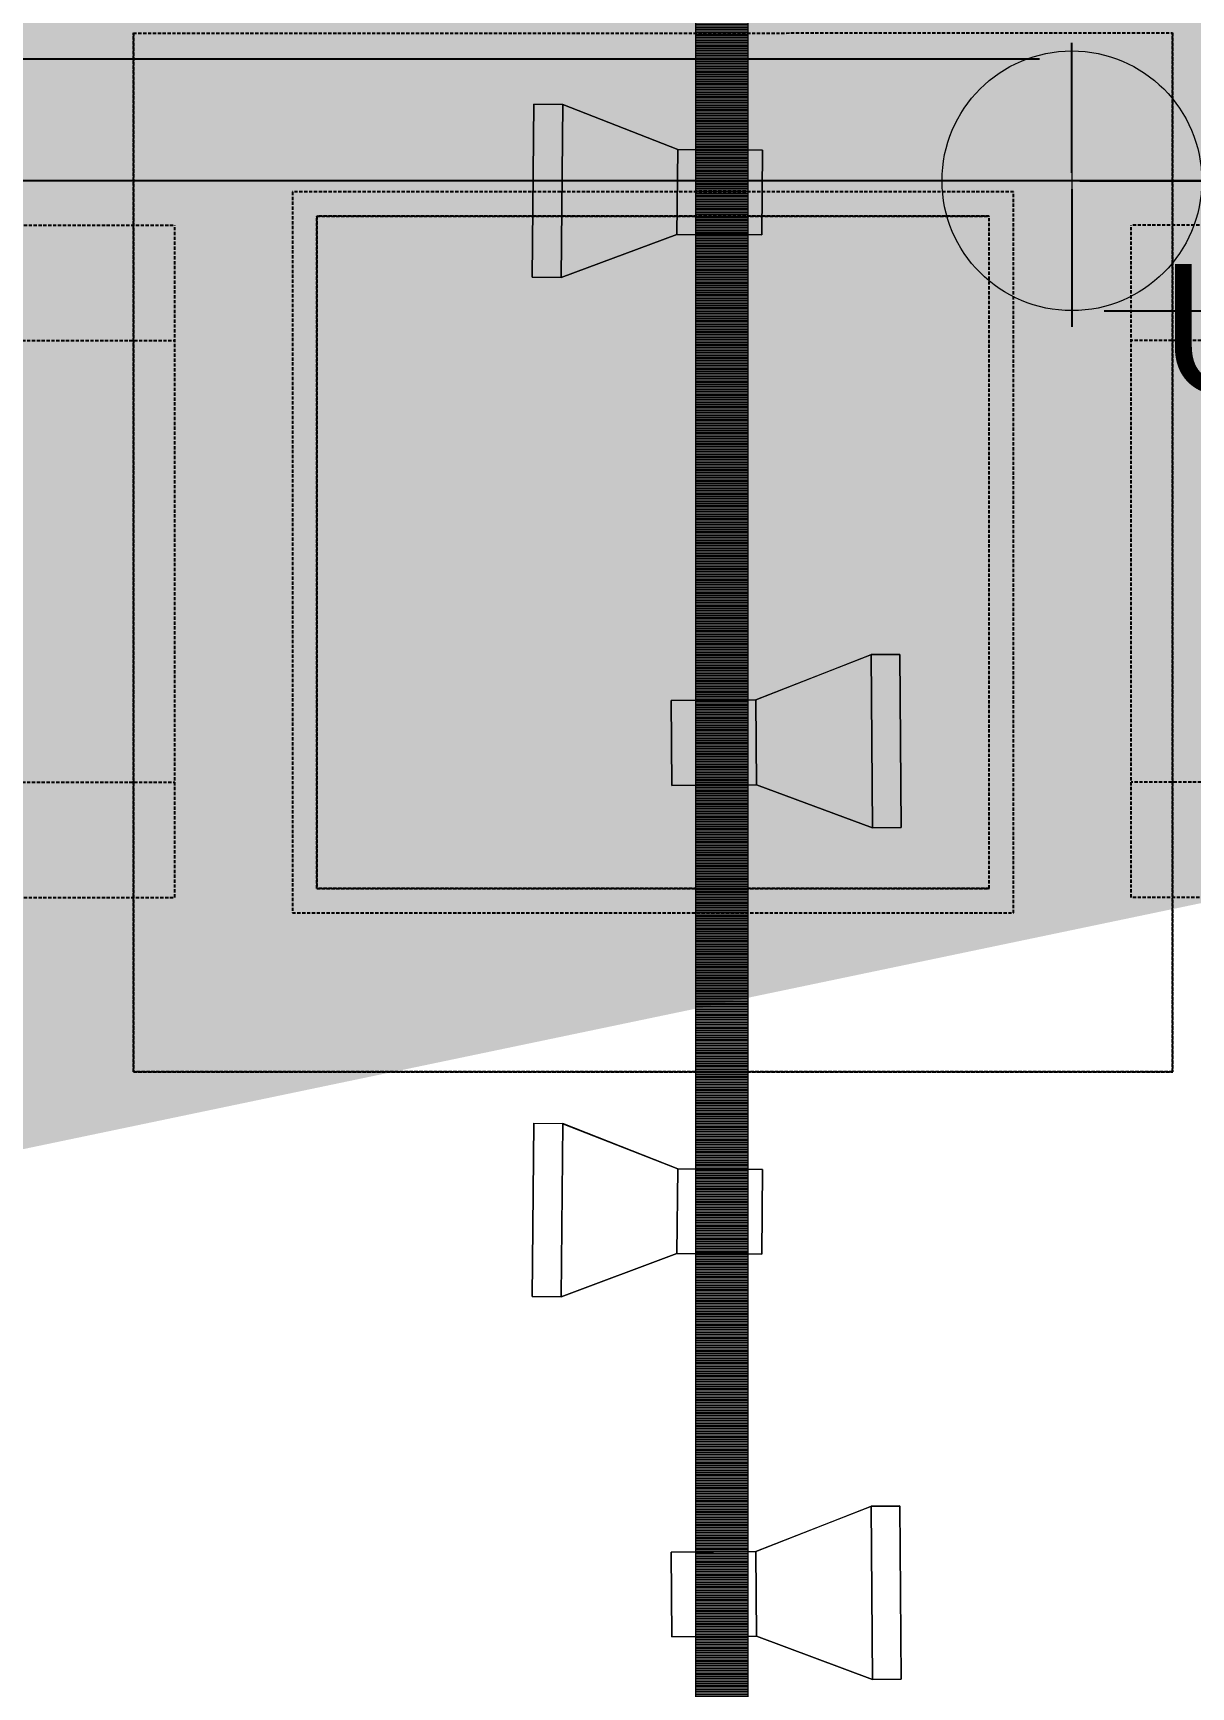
# Model space of a CAD drawing. Extents: x -2975 to 7327, y -1166 to 1029.
# Drawn here: x 682.5 to 771.6, y -385.6 to -258.3 of the extents above; entities that cross this region are included whole.
import ezdxf

# ---------------------------------------------------------------- set-up
doc = ezdxf.new("R2010")
doc.units = 0
doc.header["$PDMODE"] = 34
doc.linetypes.add('XR-Mince$0$Anchor Stor (Ground Floor Plan ) Xref$2$Retail Building ( Ground Floor ) Xref$0$HIDDEN', pattern=[0.375, 0.25, -0.125])
doc.layers.add('E-L-TEXT', color=7, linetype='Continuous', lineweight=13)
doc.layers.add('XR-Mince$0$C-Spot', color=6, linetype='Continuous', lineweight=9)
for name, color, linetype in [('E-TEXT-LIGHTING', 7, 'Continuous'), ('fire fighting', 1, 'Continuous'), ('M-FIRE FIGHTING-1.5 INCH', 1, 'Continuous'), ('M-FIRE FIGHTING-2 INCH', 1, 'Continuous'), ('XR-Mince$0$ceiling', 149, 'Continuous'), ('XR-Mince$0$fur dashed', 15, 'XR-Mince$0$Anchor Stor (Ground Floor Plan ) Xref$2$Retail Building ( Ground Floor ) Xref$0$HIDDEN'), ('XR-Mince$0$lighting unit', 4, 'Continuous')]:
    doc.layers.add(name, color=color, linetype=linetype)
doc.styles.get("Standard").update_dxf_attribs({"font": 'arial.ttf'})
doc.dimstyles.new('ISO-25', dxfattribs={"dimtxt": 10, "dimasz": 2.5, "dimexe": 1.25, "dimexo": 0.625, "dimtad": 0, "dimtxsty": 'Standard', "dimcen": 2.5, "dimadec": 0, "dimazin": 0, "dimtfac": 1, "dimtix": 1, "dimtmove": 0, "dimatfit": 3, "dimfxl": 1, "dimarcsym": 0})
pattern_1 = [(180, (10348.38203, -44521.9764), (-2e-13, -0.125), [])]

# ---------------------------------------------------------------- blocks, each defined once
blk = doc.blocks.new('XR-Mince$0$fur')
at = {"layer": 'XR-Mince$0$fur dashed', "extrusion": (4.015e-13, -6.47408e-06, 1)}
for p, q in [((-12879.5, -21429.69, 0), (-12879.5, -21349.69, 0)), ((-12879.5, -21349.69, 0), (-12879.5, -21429.69, 0)), ((-12879.5, -21429.69, 0), (-12879.5, -21349.69, 0)), ((-12879.5, -21429.69, 0), (-12879.5, -21349.69, 0)), ((-12879.5, -21349.69, 0), (-12879.5, -21429.69, 0)), ((-12879.5, -21429.69, 0), (-12879.5, -21349.69, 0)), ((-12879.5, -21349.7, 0), (-12879.5, -21429.7, 0)), ((-12879.5, -21349.7, 0), (-12879.5, -21429.7, 0)), ((-12879.5, -21429.7, 0), (-12879.5, -21349.7, 0)), ((-12879.5, -21349.7, 0), (-12879.5, -21429.7, 0)), ((-12879.5, -21349.7, 0), (-12879.5, -21429.7, 0)), ((-12879.5, -21429.7, 0), (-12879.5, -21349.7, 0)), ((-12799.5, -21349.69, 0), (-12799.5, -21429.69, 0)), ((-12799.5, -21429.69, 0), (-12799.5, -21349.69, 0)), ((-12799.5, -21349.69, 0), (-12799.5, -21429.69, 0)), ((-12799.5, -21429.69, 0), (-12799.5, -21349.69, 0)), ((-12799.5, -21349.7, 0), (-12799.5, -21429.7, 0)), ((-12799.5, -21349.7, 0), (-12799.5, -21429.7, 0)), ((-12799.5, -21429.7, 0), (-12799.5, -21349.7, 0)), ((-12799.5, -21349.7, 0), (-12799.5, -21429.7, 0)), ((-12799.5, -21349.7, 0), (-12799.5, -21429.7, 0)), ((-12799.5, -21429.7, 0), (-12799.5, -21349.7, 0)), ((-12865.38, -21363.81, 0), (-12813.61, -21363.81, 0)), ((-12865.38, -21415.57, 0), (-12865.38, -21363.81, 0)), ((-12865.38, -21363.81, 0), (-12813.61, -21363.81, 0)), ((-12865.38, -21415.57, 0), (-12865.38, -21363.81, 0)), ((-12813.61, -21415.57, 0), (-12813.61, -21363.81, 0)), ((-12813.61, -21415.57, 0), (-12813.61, -21363.81, 0)), ((-12813.61, -21415.57, 0), (-12865.38, -21415.57, 0)), ((-12813.61, -21415.57, 0), (-12865.38, -21415.57, 0)), ((-12799.5, -21429.69, 0), (-12879.5, -21429.69, 0)), ((-12799.5, -21429.69, 0), (-12879.5, -21429.69, 0))]:
    blk.add_line(p, q, dxfattribs=at)
at = {"layer": 'XR-Mince$0$fur dashed'}
for p, q in [((-12879.5, -21349.7, 0), (-12799.5, -21349.69, 0)), ((-12811.73, -21361.93, 0), (-12867.26, -21361.93, 0)), ((-12867.26, -21361.93, 0), (-12867.26, -21417.46, 0)), ((-12811.73, -21417.46, 0), (-12811.73, -21361.93, 0)), ((-12813.61, -21363.81, 0), (-12865.38, -21363.81, 0)), ((-12865.38, -21363.81, 0), (-12865.38, -21415.57, 0)), ((-12813.61, -21415.57, 0), (-12813.61, -21363.81, 0)), ((-12865.38, -21415.57, 0), (-12813.61, -21415.57, 0)), ((-12867.26, -21417.46, 0), (-12811.73, -21417.46, 0))]:
    blk.add_line(p, q, dxfattribs=at)
at = {"layer": 'XR-Mince$0$fur dashed', "extrusion": (6.47408e-06, -1.58569e-21, 1)}
for p, q in [((-12879.5, -21429.7, 0), (-12879.5, -21349.7, 0)), ((-12879.5, -21429.7, 0), (-12879.5, -21349.7, 0)), ((-12799.5, -21349.7, 0), (-12799.5, -21429.7, 0)), ((-12799.5, -21349.7, 0), (-12799.5, -21429.7, 0)), ((-12802.69, -21416.26, 0), (-12802.69, -21364.49, 0)), ((-12750.93, -21364.49, 0), (-12802.69, -21364.49, 0)), ((-12802.69, -21416.26, 0), (-12802.69, -21364.49, 0)), ((-12750.93, -21364.49, 0), (-12802.69, -21364.49, 0)), ((-12759.8, -21373.37, 0), (-12802.69, -21373.37, 0)), ((-12759.8, -21373.37, 0), (-12802.69, -21373.37, 0)), ((-12759.8, -21407.38, 0), (-12802.69, -21407.38, 0)), ((-12759.8, -21407.38, 0), (-12802.69, -21407.38, 0)), ((-12750.93, -21416.26, 0), (-12802.69, -21416.26, 0)), ((-12750.93, -21416.26, 0), (-12802.69, -21416.26, 0)), ((-12879.5, -21429.7, 0), (-12799.5, -21429.7, 0)), ((-12799.5, -21429.7, 0), (-12879.5, -21429.7, 0)), ((-12879.5, -21429.7, 0), (-12799.5, -21429.7, 0)), ((-12799.5, -21429.7, 0), (-12879.5, -21429.7, 0)), ((-12879.49, -21429.69, 0), (-12799.49, -21429.69, 0)), ((-12799.49, -21429.69, 0), (-12879.49, -21429.69, 0)), ((-12879.49, -21429.69, 0), (-12799.49, -21429.69, 0)), ((-12799.49, -21429.69, 0), (-12879.49, -21429.69, 0)), ((-12879.48, -21429.69, 0), (-12799.48, -21429.69, 0)), ((-12879.48, -21429.69, 0), (-12799.48, -21429.69, 0)), ((-12799.48, -21429.69, 0), (-12879.48, -21429.69, 0)), ((-12879.48, -21429.69, 0), (-12799.48, -21429.69, 0)), ((-12879.48, -21429.69, 0), (-12799.48, -21429.69, 0)), ((-12799.48, -21429.69, 0), (-12879.48, -21429.69, 0))]:
    blk.add_line(p, q, dxfattribs=at)
at = {"layer": 'XR-Mince$0$fur dashed', "extrusion": (-6.47408e-06, -7.92846e-22, 1)}
for p, q in [((-12928.06, -21364.49, 0), (-12876.3, -21364.49, 0)), ((-12928.06, -21364.49, 0), (-12876.3, -21364.49, 0)), ((-12876.3, -21416.26, 0), (-12876.3, -21364.49, 0)), ((-12876.3, -21416.26, 0), (-12876.3, -21364.49, 0)), ((-12919.19, -21373.37, 0), (-12876.3, -21373.37, 0)), ((-12919.19, -21373.37, 0), (-12876.3, -21373.37, 0)), ((-12919.19, -21407.38, 0), (-12876.3, -21407.38, 0)), ((-12919.19, -21407.38, 0), (-12876.3, -21407.38, 0)), ((-12928.06, -21416.26, 0), (-12876.3, -21416.26, 0)), ((-12928.06, -21416.26, 0), (-12876.3, -21416.26, 0))]:
    blk.add_line(p, q, dxfattribs=at)
at = {"layer": 'XR-Mince$0$fur dashed', "elevation": 0}
blk.add_lwpolyline([(-12879.5, -21349.7), (-12799.5, -21349.69)], dxfattribs=at)
for points in [[(-12811.73, -21417.46), (-12811.73, -21361.93), (-12867.26, -21361.93), (-12867.26, -21417.46)], [(-12813.61, -21415.57), (-12813.61, -21363.81), (-12865.38, -21363.81), (-12865.38, -21415.57)]]:
    blk.add_lwpolyline(points, close=True, dxfattribs=at)
blk = doc.blocks.new('XR-Mince$0$lighting')
at = {"layer": 'XR-Mince$0$C-Spot'}
h = blk.add_hatch(dxfattribs=at)
h.set_pattern_fill('ANSI31', color=4, angle=-225)
h.set_pattern_definition(pattern_1)
h.paths.add_polyline_path([(-2836.2, -21951.98), (-2834.2, -21951.98), (-2834.2, -21292.19), (-2836.2, -21292.19)])
h = blk.add_hatch(dxfattribs=at)
h.set_pattern_fill('ANSI31', color=4, angle=-225)
h.set_pattern_definition(pattern_1)
h.paths.add_polyline_path([(-2834.2, -21951.98), (-2832.2, -21951.98), (-2832.2, -21292.19), (-2834.2, -21292.19)])
at = {"layer": 'XR-Mince$0$C-Spot', "color": 4, "elevation": 148.27}
for points in [[(-2832.2, -21951.98), (-2836.2, -21951.98), (-2836.2, -21292.19), (-2832.2, -21292.19)], [(-2848.79, -21368.51), (-2846.57, -21368.52), (-2846.45, -21355.19), (-2848.67, -21355.17)], [(-2848.79, -21368.51), (-2846.57, -21368.52), (-2846.45, -21355.19), (-2848.67, -21355.17)], [(-2848.79, -21368.51), (-2846.57, -21368.52), (-2846.45, -21355.19), (-2848.67, -21355.17)], [(-2848.67, -21355.17), (-2846.45, -21355.19), (-2846.57, -21368.52), (-2848.79, -21368.5)], [(-2837.65, -21365.2), (-2846.57, -21368.52), (-2846.45, -21355.19), (-2837.59, -21358.67)], [(-2837.65, -21365.2), (-2846.57, -21368.52), (-2846.45, -21355.19), (-2837.59, -21358.67)], [(-2837.65, -21365.2), (-2846.57, -21368.52), (-2846.45, -21355.19), (-2837.59, -21358.67)], [(-2837.59, -21358.67), (-2846.45, -21355.19), (-2846.57, -21368.52), (-2837.65, -21365.2)], [(-2837.65, -21365.2), (-2831.12, -21365.25), (-2831.06, -21358.72), (-2837.59, -21358.67)], [(-2837.65, -21365.2), (-2831.12, -21365.25), (-2831.06, -21358.72), (-2837.59, -21358.67)], [(-2837.65, -21365.2), (-2831.12, -21365.25), (-2831.06, -21358.72), (-2837.59, -21358.67)], [(-2837.59, -21358.67), (-2831.06, -21358.72), (-2831.12, -21365.25), (-2837.65, -21365.2)], [(-2831.57, -21401.05), (-2822.71, -21397.57), (-2822.6, -21410.91), (-2831.52, -21407.59)], [(-2831.52, -21407.59), (-2822.6, -21410.91), (-2822.71, -21397.58), (-2831.57, -21401.05)], [(-2831.52, -21407.59), (-2822.6, -21410.91), (-2822.71, -21397.58), (-2831.57, -21401.05)], [(-2831.52, -21407.59), (-2822.6, -21410.91), (-2822.71, -21397.58), (-2831.57, -21401.05)], [(-2820.38, -21410.89), (-2822.6, -21410.91), (-2822.71, -21397.58), (-2820.49, -21397.56)], [(-2820.38, -21410.89), (-2822.6, -21410.91), (-2822.71, -21397.58), (-2820.49, -21397.56)], [(-2820.38, -21410.89), (-2822.6, -21410.91), (-2822.71, -21397.58), (-2820.49, -21397.56)], [(-2820.49, -21397.56), (-2822.71, -21397.57), (-2822.6, -21410.91), (-2820.38, -21410.89)], [(-2831.52, -21407.59), (-2838.05, -21407.64), (-2838.1, -21401.11), (-2831.57, -21401.05)], [(-2831.52, -21407.59), (-2838.05, -21407.64), (-2838.1, -21401.11), (-2831.57, -21401.05)], [(-2831.52, -21407.59), (-2838.05, -21407.64), (-2838.1, -21401.11), (-2831.57, -21401.05)], [(-2831.57, -21401.05), (-2838.1, -21401.11), (-2838.05, -21407.64), (-2831.52, -21407.59)], [(-2848.67, -21433.66), (-2846.45, -21433.68), (-2846.57, -21447.02), (-2848.79, -21447)], [(-2848.79, -21447), (-2846.57, -21447.02), (-2846.45, -21433.69), (-2848.67, -21433.67)], [(-2848.79, -21447), (-2846.57, -21447.02), (-2846.45, -21433.69), (-2848.67, -21433.67)], [(-2848.79, -21447), (-2846.57, -21447.02), (-2846.45, -21433.69), (-2848.67, -21433.67)], [(-2837.59, -21437.16), (-2846.45, -21433.68), (-2846.57, -21447.02), (-2837.65, -21443.69)], [(-2837.65, -21443.69), (-2846.57, -21447.02), (-2846.45, -21433.69), (-2837.59, -21437.16)], [(-2837.65, -21443.69), (-2846.57, -21447.02), (-2846.45, -21433.69), (-2837.59, -21437.16)], [(-2837.65, -21443.69), (-2846.57, -21447.02), (-2846.45, -21433.69), (-2837.59, -21437.16)], [(-2837.65, -21443.69), (-2831.12, -21443.75), (-2831.06, -21437.22), (-2837.59, -21437.16)], [(-2837.65, -21443.69), (-2831.12, -21443.75), (-2831.06, -21437.22), (-2837.59, -21437.16)], [(-2837.65, -21443.69), (-2831.12, -21443.75), (-2831.06, -21437.22), (-2837.59, -21437.16)], [(-2837.59, -21437.16), (-2831.06, -21437.22), (-2831.12, -21443.75), (-2837.65, -21443.69)], [(-2831.57, -21466.63), (-2822.71, -21463.15), (-2822.6, -21476.49), (-2831.52, -21473.16)], [(-2831.52, -21473.16), (-2822.6, -21476.49), (-2822.71, -21463.16), (-2831.57, -21466.63)], [(-2831.52, -21473.16), (-2822.6, -21476.49), (-2822.71, -21463.16), (-2831.57, -21466.63)], [(-2831.52, -21473.16), (-2822.6, -21476.49), (-2822.71, -21463.16), (-2831.57, -21466.63)], [(-2820.49, -21463.13), (-2822.71, -21463.15), (-2822.6, -21476.49), (-2820.38, -21476.47)], [(-2820.38, -21476.47), (-2822.6, -21476.49), (-2822.71, -21463.16), (-2820.49, -21463.14)], [(-2820.38, -21476.47), (-2822.6, -21476.49), (-2822.71, -21463.16), (-2820.49, -21463.14)], [(-2820.38, -21476.47), (-2822.6, -21476.49), (-2822.71, -21463.16), (-2820.49, -21463.14)], [(-2831.52, -21473.16), (-2838.05, -21473.22), (-2838.1, -21466.69), (-2831.57, -21466.63)], [(-2831.52, -21473.16), (-2838.05, -21473.22), (-2838.1, -21466.69), (-2831.57, -21466.63)], [(-2831.52, -21473.16), (-2838.05, -21473.22), (-2838.1, -21466.69), (-2831.57, -21466.63)], [(-2831.57, -21466.63), (-2838.1, -21466.69), (-2838.05, -21473.22), (-2831.52, -21473.16)]]:
    blk.add_lwpolyline(points, close=True, dxfattribs=at)
blk = doc.blocks.new('XR-Mince$0$ceiling')
at = {"layer": 'XR-Mince$0$ceiling'}
h = blk.add_hatch(dxfattribs=at)
h.set_pattern_fill('CIRC', color=256, scale=10, pattern_type=2)
h.set_pattern_definition([(0, (4, 5000), (10, 10), [2, -8]), (90, (0, 5004), (-10, 10), [2, -8]), (45, (8, 5001), (-7.8e-06, 10.0000078), [1.4142136, -12.727922]), (45, (1, 5008), (-7.8e-06, 10.0000078), [1.4142136, -12.727922]), (135, (2, 5001), (-10.0000078, -7.8e-06), [1.4142136, -12.727922]), (135, (9, 5008), (-10.0000078, -7.8e-06), [1.4142136, -12.727922]), (63.434949, (0, 5006), (4e-09, 10), [2.236068, -20.124612]), (63.434949, (9, 5002), (4e-09, 10), [2.236068, -20.124619]), (153.434949, (4, 5000), (-10, 4e-09), [2.236068, -20.124619]), (153.434949, (8, 5009), (-10, 4e-09), [2.236068, -20.124619]), (206.565051, (4, 5000), (-10, -4e-09), [2.236068, -20.124612]), (206.565051, (8, 5001), (-10, -4e-09), [2.236068, -20.124612]), (296.565051, (0, 5004), (4e-09, -10), [2.236068, -20.124612]), (296.565051, (9, 5008), (4e-09, -10), [2.236068, -20.124612])])
h.paths.add_polyline_path([(-7433.02, -16160.94), (-7433.02, -16340.6), (-7974.57, -16453.74), (-7923.22, -16959.21), (-8295.32, -16959.21), (-8242.09, -16435.23), (-8494.7, -16366.57), (-8494.7, -15885.25), (-7837.6, -15885.25), (-7837.6, -16003.91), (-7680.58, -16160.94), (-7433.02, -16160.94)])
blk = doc.blocks.new('XR-Mince')
at = {"layer": 'XR-Mince$0$fur dashed', "linetype": 'Continuous'}
blk.add_blockref('XR-Mince$0$fur', (13569.73, 21091.42), dxfattribs=at)
at = {"layer": 'XR-Mince$0$lighting unit', "linetype": 'Continuous'}
blk.add_blockref('XR-Mince$0$lighting', (3569.73, 21091.42), dxfattribs=at)
at = {"layer": 'XR-Mince$0$ceiling', "linetype": 'Continuous'}
blk.add_blockref('XR-Mince$0$ceiling', (8569.73, 16091.42), dxfattribs=at)
blk = doc.blocks.new('upright')
at = {"layer": 'E-L-TEXT', "lineweight": 13}
h = blk.add_hatch(color=1, dxfattribs=at)
h.dxf.hatch_style = 1
h.set_gradient(color1=(255, 255, 0), color2=(255, 0, 0), tint=1, name='CYLINDER')
h.paths.add_polyline_path([(-33011550.8, 36709773.7), (-33011550.8, 36709573.7, 0.414214), (-33011450.8, 36709673.7, 0.414214)])
at = {"layer": 'E-L-TEXT', "color": 2, "lineweight": 13}
blk.add_line((-33011550.8, 36709773.7), (-33011550.8, 36709573.7), dxfattribs=at)
at = {"layer": 'E-L-TEXT', "color": 1, "lineweight": 13}
blk.add_circle((-33011550.8, 36709673.7), 100, dxfattribs=at)
at = {"color": 3}
blk.add_text('U', height=100, dxfattribs=at).set_placement((-33011482.3, 36709509.5))
blk = doc.blocks.new('*D114')
at = {"layer": 'Defpoints', "color": 0, "transparency": 16777216}
for p in [(762.48, -269.66), (1037.46, -269.66), (762.48, -279.66)]:
    blk.add_point(p, dxfattribs=at)
at = {"layer": 'M-FIRE FIGHTING-2 INCH', "color": 0, "lineweight": -2, "transparency": 16777216}
for p, q in [((762.48, -270.29), (762.48, -280.91)), ((1037.46, -270.29), (1037.46, -280.91)), ((764.98, -279.66), (878.49, -279.66)), ((1034.96, -279.66), (921.45, -279.66))]:
    blk.add_line(p, q, dxfattribs=at)
at = {"layer": 'M-FIRE FIGHTING-2 INCH', "color": 0, "transparency": 16777216}
for points in [[(764.98, -279.24), (764.98, -280.08), (762.48, -279.66)], [(1034.96, -279.24), (1034.96, -280.08), (1037.46, -279.66)]]:
    blk.add_solid(points, dxfattribs=at)
at = {"layer": 'M-FIRE FIGHTING-2 INCH', "color": 0, "transparency": 16777216, "insert": (899.97, -279.66), "char_height": 10, "attachment_point": 5}
blk.add_mtext('274,98', dxfattribs=at)
blk = doc.blocks.new('*D115')
at = {"layer": 'Defpoints', "color": 0, "transparency": 16777216}
for p in [(487.5, -260.29), (487.5, -269.66), (762.48, -269.66)]:
    blk.add_point(p, dxfattribs=at)
at = {"layer": 'M-FIRE FIGHTING-2 INCH', "color": 0, "lineweight": -2, "transparency": 16777216}
for p, q in [((487.5, -269.04), (487.5, -259.04)), ((762.48, -269.04), (762.48, -259.04)), ((490, -260.29), (601.86, -260.29)), ((759.98, -260.29), (644.82, -260.29))]:
    blk.add_line(p, q, dxfattribs=at)
at = {"layer": 'M-FIRE FIGHTING-2 INCH', "color": 0, "transparency": 16777216}
for points in [[(490, -259.87), (490, -260.7), (487.5, -260.29)], [(759.98, -259.87), (759.98, -260.7), (762.48, -260.29)]]:
    blk.add_solid(points, dxfattribs=at)
at = {"layer": 'M-FIRE FIGHTING-2 INCH', "color": 0, "transparency": 16777216, "insert": (623.34, -260.29), "char_height": 10, "attachment_point": 5}
blk.add_mtext('274,98', dxfattribs=at)
blk = doc.blocks.new('*D143')
at = {"layer": 'Defpoints', "color": 0, "transparency": 16777216}
for p in [(762.48, -269.66), (796.24, -269.66), (685.73, -608.91)]:
    blk.add_point(p, dxfattribs=at)
at = {"layer": 'M-FIRE FIGHTING-2 INCH', "color": 0, "lineweight": -2, "transparency": 16777216}
for p, q in [((763.1, -269.66), (797.49, -269.66)), ((796.24, -272.16), (796.24, -417.87)), ((796.24, -606.41), (796.24, -460.7)), ((686.35, -608.91), (797.49, -608.91))]:
    blk.add_line(p, q, dxfattribs=at)
at = {"layer": 'M-FIRE FIGHTING-2 INCH', "color": 0, "transparency": 16777216}
for points in [[(795.82, -272.16), (796.65, -272.16), (796.24, -269.66)], [(795.82, -606.41), (796.65, -606.41), (796.24, -608.91)]]:
    blk.add_solid(points, dxfattribs=at)
at = {"layer": 'M-FIRE FIGHTING-2 INCH', "color": 0, "transparency": 16777216, "insert": (796.24, -439.29), "char_height": 10, "attachment_point": 5, "rotation": 90}
blk.add_mtext('339,25', dxfattribs=at)

msp = doc.modelspace()

# ---------------------------------------------------------------- block references
at = {"layer": 'E-TEXT-LIGHTING'}
msp.add_blockref('XR-Mince', (0, 0), dxfattribs=at)

# ---------------------------------------------------------------- next in the draw order: linework, layer by layer
at = {"layer": 'M-FIRE FIGHTING-1.5 INCH'}
msp.add_line((1037.459, -269.661), (212.517, -269.661), dxfattribs=at)

# ---------------------------------------------------------------- next in the draw order: block references
at = {"layer": 'fire fighting', "color": 1, "lineweight": 13, "xscale": 0.1, "yscale": 0.1, "zscale": 0.1}
msp.add_blockref('upright', (3301917.563, -3671237.026), dxfattribs=at)

# ---------------------------------------------------------------- next in the draw order: dimensions: what is measured, and where the dimension line sits
at = {"layer": 'M-FIRE FIGHTING-2 INCH', "color": 32, "true_color": 0xcd6928}
dim = msp.add_linear_dim(base=(487.498, -260.285), p1=(762.478, -269.661), p2=(487.498, -269.661), dimstyle='ISO-25', dxfattribs=at)
dim.commit()
dim.dimension.update_dxf_attribs({"geometry": '*D115', "text_midpoint": (623.338, -260.285), "dimtype": 160})
dim = msp.add_linear_dim(base=(796.235, -269.661), p1=(685.73, -608.911), p2=(762.478, -269.661), angle=90, dimstyle='ISO-25', dxfattribs=at)
dim.commit()
dim.dimension.update_dxf_attribs({"geometry": '*D143', "text_midpoint": (796.235, -439.286)})
dim = msp.add_linear_dim(base=(762.478, -279.661), p1=(1037.459, -269.661), p2=(762.478, -269.661), dimstyle='ISO-25', dxfattribs=at)
dim.commit()
dim.dimension.update_dxf_attribs({"geometry": '*D114', "text_midpoint": (899.969, -279.661)})

doc.saveas('drawing.dxf')
